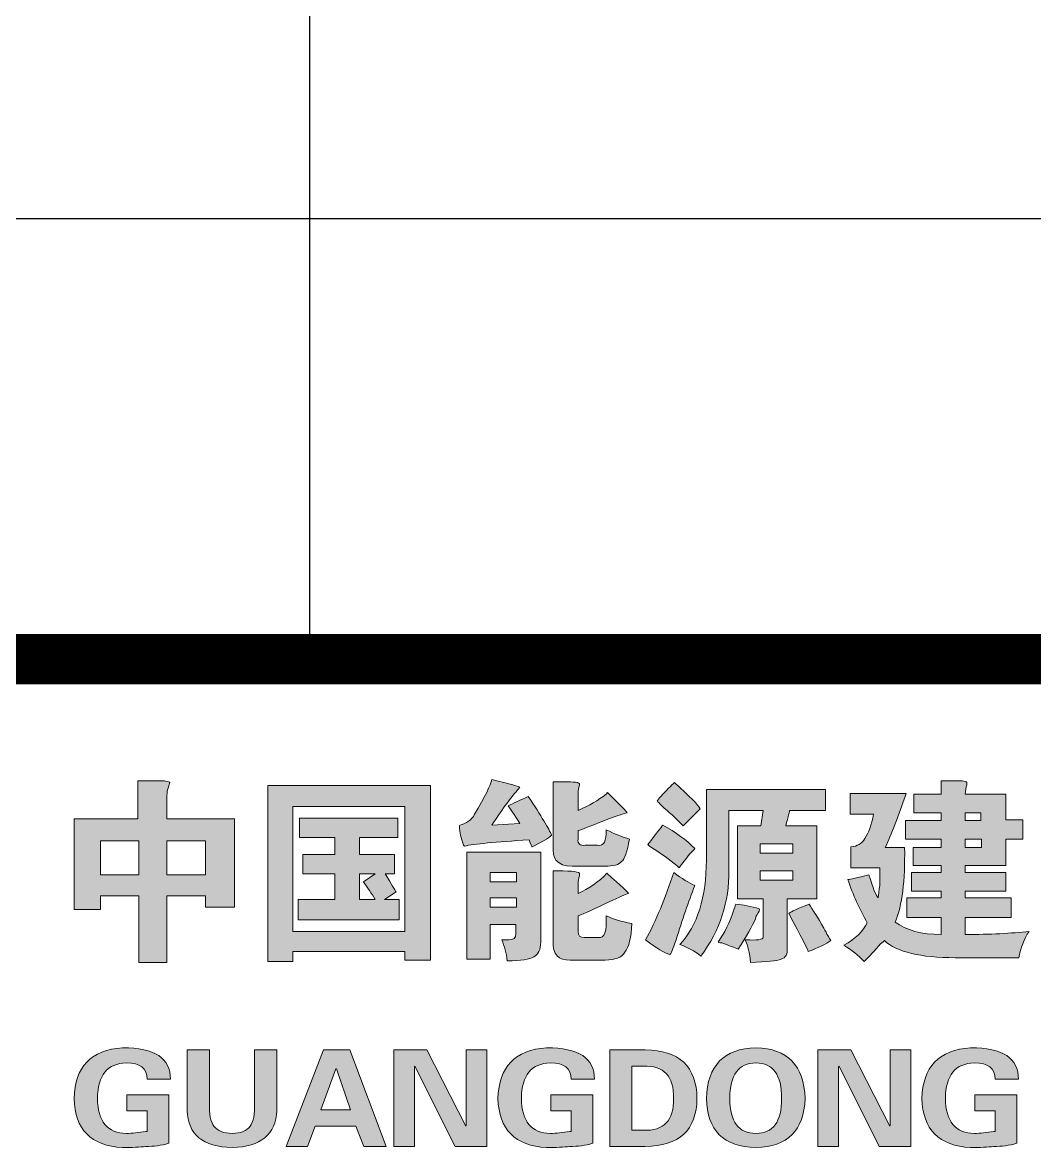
# Model space of a CAD drawing. Extents: x -76183 to 48420, y -19465 to 404409.
# Drawn here: x -7743 to -6133, y 324133 to 325921 of the extents above; entities that cross this region are included whole.
import ezdxf

# ---------------------------------------------------------------- set-up
doc = ezdxf.new("R2010")
doc.units = 0
doc.header["$LTSCALE"] = 1000
doc.header["$MEASUREMENT"] = 0
doc.layers.add('PUB_TEXT', color=7, linetype='Continuous', lineweight=13)
doc.layers.add('Version', color=7, linetype='Continuous')

# ---------------------------------------------------------------- blocks, each defined once
blk = doc.blocks.new('LOGO_CEEC_2014')
h = blk.add_hatch(color=256)
h.paths.add_polyline_path([(33.344, 9.118), (32.726, 9.118), (32.726, 8.576), (33.344, 8.576)], flags=16)
h.paths.add_polyline_path([(31.674, 8.576), (32.28, 8.576), (32.28, 9.118), (31.674, 9.118)], flags=16)
edge = h.paths.add_edge_path()
edge.add_spline(control_points=[(31.254, 9.463), (31.254, 9.463), (32.268, 9.463), (32.268, 9.463), (32.268, 9.463), (32.268, 10.067), (32.268, 10.067), (32.516, 10.067), (32.656, 10.067), (32.689, 10.067), (32.746, 10.059), (32.775, 10.051), (32.775, 10.042), (32.775, 10.034), (32.771, 10.022), (32.763, 10.005), (32.738, 9.94), (32.726, 9.862), (32.726, 9.771), (32.726, 9.771), (32.726, 9.463), (32.726, 9.463), (32.726, 9.463), (33.802, 9.463), (33.802, 9.463), (33.802, 9.463), (33.802, 8.059), (33.802, 8.059), (33.802, 8.059), (33.344, 8.059), (33.344, 8.059), (33.344, 8.059), (33.344, 8.243), (33.344, 8.243), (33.344, 8.243), (32.726, 8.243), (32.726, 8.243), (32.726, 8.243), (32.726, 7.184), (32.726, 7.184), (32.726, 7.184), (32.28, 7.184), (32.28, 7.184), (32.28, 7.184), (32.28, 8.243), (32.28, 8.243), (32.28, 8.243), (31.674, 8.243), (31.674, 8.243), (31.674, 8.243), (31.674, 8.022), (31.674, 8.022), (31.674, 8.022), (31.254, 8.022), (31.254, 8.022), (31.254, 8.022), (31.254, 9.463), (31.254, 9.463)], knot_values=[0, 0, 0, 0, 1, 1, 1, 2, 2, 2, 3, 3, 3, 4, 4, 4, 5, 5, 5, 6, 6, 6, 7, 7, 7, 8, 8, 8, 9, 9, 9, 10, 10, 10, 11, 11, 11, 12, 12, 12, 13, 13, 13, 14, 14, 14, 15, 15, 15, 16, 16, 16, 17, 17, 17, 18, 18, 18, 19, 19, 19, 19], degree=3, periodic=0)
h = blk.add_hatch(color=256)
edge = h.paths.add_edge_path()
edge.add_spline(control_points=[(39.267, 9.599), (39.441, 9.673), (39.589, 9.759), (39.713, 9.857), (39.713, 9.857), (39.737, 9.882), (39.737, 9.882), (39.944, 9.677), (40.047, 9.57), (40.047, 9.562), (39.931, 9.529), (39.717, 9.451), (39.403, 9.328), (39.346, 9.303), (39.3, 9.287), (39.267, 9.279), (39.267, 9.279), (39.267, 9.143), (39.267, 9.143), (39.259, 9.069), (39.296, 9.036), (39.379, 9.044), (39.379, 9.044), (39.577, 9.044), (39.577, 9.044), (39.676, 9.028), (39.721, 9.11), (39.713, 9.291), (39.853, 9.225), (39.977, 9.176), (40.084, 9.143), (40.051, 8.946), (40.01, 8.827), (39.96, 8.786), (39.919, 8.736), (39.828, 8.712), (39.688, 8.712), (39.688, 8.712), (39.267, 8.712), (39.267, 8.712), (38.995, 8.695), (38.863, 8.781), (38.872, 8.971), (38.872, 8.971), (38.872, 10.055), (38.872, 10.055), (38.872, 10.055), (39.032, 10.055), (39.032, 10.055), (39.206, 10.055), (39.292, 10.042), (39.292, 10.018), (39.292, 10.009), (39.288, 9.993), (39.28, 9.968), (39.272, 9.927), (39.267, 9.882), (39.267, 9.833), (39.267, 9.833), (39.267, 9.599), (39.267, 9.599)], knot_values=[0, 0, 0, 0, 1, 1, 1, 2, 2, 2, 3, 3, 3, 4, 4, 4, 5, 5, 5, 6, 6, 6, 7, 7, 7, 8, 8, 8, 9, 9, 9, 10, 10, 10, 11, 11, 11, 12, 12, 12, 13, 13, 13, 14, 14, 14, 15, 15, 15, 16, 16, 16, 17, 17, 17, 18, 18, 18, 19, 19, 19, 20, 20, 20, 20], degree=3, periodic=0)
edge = h.paths.add_edge_path()
edge.add_spline(control_points=[(39.144, 7.221), (38.954, 7.213), (38.863, 7.311), (38.872, 7.516), (38.872, 7.516), (38.872, 8.638), (38.872, 8.638), (38.872, 8.638), (38.946, 8.638), (38.946, 8.638), (39.185, 8.638), (39.3, 8.621), (39.292, 8.589), (39.292, 8.572), (39.288, 8.552), (39.28, 8.527), (39.272, 8.486), (39.267, 8.449), (39.267, 8.416), (39.267, 8.416), (39.267, 8.28), (39.267, 8.28), (39.441, 8.354), (39.593, 8.461), (39.725, 8.601), (39.956, 8.395), (40.071, 8.288), (40.071, 8.28), (40.022, 8.264), (39.919, 8.219), (39.762, 8.145), (39.54, 8.038), (39.374, 7.964), (39.267, 7.923), (39.267, 7.923), (39.267, 7.677), (39.267, 7.677), (39.267, 7.611), (39.3, 7.578), (39.366, 7.578), (39.366, 7.578), (39.589, 7.578), (39.589, 7.578), (39.688, 7.561), (39.729, 7.677), (39.713, 7.923), (39.82, 7.874), (39.956, 7.832), (40.121, 7.8), (40.113, 7.578), (40.076, 7.426), (40.01, 7.344), (39.96, 7.262), (39.857, 7.221), (39.7, 7.221), (39.7, 7.221), (39.144, 7.221), (39.144, 7.221)], knot_values=[0, 0, 0, 0, 1, 1, 1, 2, 2, 2, 3, 3, 3, 4, 4, 4, 5, 5, 5, 6, 6, 6, 7, 7, 7, 8, 8, 8, 9, 9, 9, 10, 10, 10, 11, 11, 11, 12, 12, 12, 13, 13, 13, 14, 14, 14, 15, 15, 15, 16, 16, 16, 17, 17, 17, 18, 18, 18, 19, 19, 19, 19], degree=3, periodic=0)
h.paths.add_polyline_path([(38.29, 8.059), (38.29, 8.207), (37.869, 8.207), (37.869, 8.059)], flags=16)
h.paths.add_polyline_path([(37.869, 8.465), (38.29, 8.465), (38.29, 8.613), (37.869, 8.613)], flags=16)
edge = h.paths.add_edge_path()
edge.add_spline(control_points=[(37.498, 8.934), (37.498, 8.934), (38.674, 8.934), (38.674, 8.934), (38.674, 8.934), (38.674, 7.504), (38.674, 7.504), (38.674, 7.389), (38.636, 7.311), (38.562, 7.27), (38.496, 7.229), (38.356, 7.208), (38.142, 7.208), (38.125, 7.332), (38.096, 7.443), (38.055, 7.541), (38.055, 7.541), (38.166, 7.541), (38.166, 7.541), (38.241, 7.541), (38.278, 7.574), (38.278, 7.64), (38.278, 7.64), (38.278, 7.788), (38.278, 7.788), (38.278, 7.788), (37.869, 7.788), (37.869, 7.788), (37.869, 7.788), (37.869, 7.233), (37.869, 7.233), (37.869, 7.233), (37.498, 7.233), (37.498, 7.233), (37.498, 7.233), (37.498, 8.934), (37.498, 8.934)], knot_values=[0, 0, 0, 0, 1, 1, 1, 2, 2, 2, 3, 3, 3, 4, 4, 4, 5, 5, 5, 6, 6, 6, 7, 7, 7, 8, 8, 8, 9, 9, 9, 10, 10, 10, 11, 11, 11, 12, 12, 12, 12], degree=3, periodic=0)
edge = h.paths.add_edge_path()
edge.add_spline(control_points=[(38.34, 9.389), (38.249, 9.537), (38.187, 9.632), (38.154, 9.673), (38.245, 9.714), (38.352, 9.763), (38.476, 9.821), (38.682, 9.508), (38.805, 9.303), (38.847, 9.205), (38.789, 9.155), (38.686, 9.094), (38.538, 9.02), (38.529, 9.02), (38.513, 9.057), (38.488, 9.131), (37.952, 9.098), (37.609, 9.065), (37.461, 9.032), (37.444, 9.04), (37.424, 9.098), (37.399, 9.205), (37.383, 9.303), (37.379, 9.356), (37.387, 9.365), (37.494, 9.389), (37.573, 9.447), (37.622, 9.537), (37.787, 9.816), (37.878, 10.001), (37.894, 10.092), (38.191, 10.018), (38.34, 9.977), (38.34, 9.968), (38.183, 9.779), (38.034, 9.578), (37.894, 9.365), (37.894, 9.365), (38.34, 9.389), (38.34, 9.389)], knot_values=[0, 0, 0, 0, 1, 1, 1, 2, 2, 2, 3, 3, 3, 4, 4, 4, 5, 5, 5, 6, 6, 6, 7, 7, 7, 8, 8, 8, 9, 9, 9, 10, 10, 10, 11, 11, 11, 12, 12, 12, 13, 13, 13, 13], degree=3, periodic=0)
h = blk.add_hatch(color=256)
edge = h.paths.add_edge_path()
edge.add_spline(control_points=[(42.878, 8.083), (42.878, 8.083), (42.94, 8.108), (42.94, 8.108), (42.998, 8.026), (43.076, 7.898), (43.175, 7.726), (43.225, 7.635), (43.262, 7.57), (43.287, 7.529), (43.212, 7.479), (43.093, 7.422), (42.928, 7.356), (42.92, 7.389), (42.817, 7.59), (42.619, 7.96), (42.627, 7.976), (42.713, 8.017), (42.878, 8.083)], knot_values=[0, 0, 0, 0, 1, 1, 1, 2, 2, 2, 3, 3, 3, 4, 4, 4, 5, 5, 5, 6, 6, 6, 6], degree=3, periodic=0)
h.paths.add_polyline_path([(42.161, 8.49), (42.681, 8.49), (42.681, 8.638), (42.161, 8.638)], flags=16)
h.paths.add_polyline_path([(42.681, 9.069), (42.161, 9.069), (42.161, 8.921), (42.681, 8.921)], flags=16)
edge = h.paths.add_edge_path(flags=17)
edge.add_spline(control_points=[(41.555, 7.492), (41.53, 7.492), (41.509, 7.496), (41.493, 7.504), (41.592, 7.644), (41.678, 7.82), (41.752, 8.034), (41.761, 8.075), (41.769, 8.1), (41.777, 8.108), (41.893, 8.1), (42.016, 8.075), (42.149, 8.034), (42.157, 8.017), (42.144, 7.985), (42.111, 7.935), (42.095, 7.911), (42.087, 7.89), (42.087, 7.874), (42.037, 7.759), (41.946, 7.598), (41.814, 7.393), (41.757, 7.418), (41.67, 7.451), (41.555, 7.492)], knot_values=[0, 0, 0, 0, 1, 1, 1, 2, 2, 2, 3, 3, 3, 4, 4, 4, 5, 5, 5, 6, 6, 6, 7, 7, 7, 8, 8, 8, 8], degree=3, periodic=0)
edge = h.paths.add_edge_path()
edge.add_spline(control_points=[(41.307, 9.931), (41.307, 9.931), (43.2, 9.931), (43.2, 9.931), (43.2, 9.931), (43.2, 9.599), (43.2, 9.599), (43.2, 9.599), (42.631, 9.599), (42.631, 9.599), (42.631, 9.591), (42.61, 9.508), (42.569, 9.353), (42.569, 9.353), (43.064, 9.353), (43.064, 9.353), (43.064, 9.353), (43.064, 8.194), (43.064, 8.194), (43.064, 8.194), (42.594, 8.194), (42.594, 8.194), (42.594, 8.194), (42.594, 7.406), (42.594, 7.406), (42.602, 7.315), (42.569, 7.258), (42.495, 7.233), (42.429, 7.208), (42.268, 7.192), (42.012, 7.184), (41.996, 7.332), (41.967, 7.451), (41.926, 7.541), (41.942, 7.541), (41.967, 7.541), (42, 7.541), (42.157, 7.533), (42.227, 7.553), (42.21, 7.603), (42.21, 7.603), (42.21, 8.194), (42.21, 8.194), (42.21, 8.194), (41.802, 8.194), (41.802, 8.194), (41.802, 8.194), (41.802, 9.353), (41.802, 9.353), (41.802, 9.353), (42.173, 9.353), (42.173, 9.353), (42.173, 9.353), (42.21, 9.599), (42.21, 9.599), (42.21, 9.599), (41.666, 9.599), (41.666, 9.599), (41.666, 9.599), (41.666, 8.638), (41.666, 8.638), (41.674, 8.153), (41.526, 7.701), (41.221, 7.282), (41.122, 7.364), (41.01, 7.426), (40.887, 7.467), (41.167, 7.771), (41.307, 8.219), (41.307, 8.81), (41.307, 8.81), (41.307, 9.931), (41.307, 9.931)], knot_values=[0, 0, 0, 0, 1, 1, 1, 2, 2, 2, 3, 3, 3, 4, 4, 4, 5, 5, 5, 6, 6, 6, 7, 7, 7, 8, 8, 8, 9, 9, 9, 10, 10, 10, 11, 11, 11, 12, 12, 12, 13, 13, 13, 14, 14, 14, 15, 15, 15, 16, 16, 16, 17, 17, 17, 18, 18, 18, 19, 19, 19, 20, 20, 20, 21, 21, 21, 22, 22, 22, 23, 23, 23, 24, 24, 24, 24], degree=3, periodic=0)
edge = h.paths.add_edge_path()
edge.add_spline(control_points=[(40.639, 9.636), (40.557, 9.71), (40.519, 9.751), (40.528, 9.759), (40.569, 9.808), (40.639, 9.882), (40.738, 9.981), (40.771, 10.014), (40.792, 10.034), (40.8, 10.042), (41.047, 9.821), (41.184, 9.681), (41.208, 9.623), (41.134, 9.549), (41.043, 9.459), (40.936, 9.353), (40.853, 9.443), (40.755, 9.537), (40.639, 9.636)], knot_values=[0, 0, 0, 0, 1, 1, 1, 2, 2, 2, 3, 3, 3, 4, 4, 4, 5, 5, 5, 6, 6, 6, 6], degree=3, periodic=0)
edge = h.paths.add_edge_path()
edge.add_spline(control_points=[(40.478, 8.983), (40.412, 9.024), (40.379, 9.048), (40.379, 9.057), (40.503, 9.221), (40.581, 9.324), (40.614, 9.365), (40.821, 9.25), (40.989, 9.126), (41.122, 8.995), (41.113, 8.978), (41.084, 8.946), (41.035, 8.897), (40.953, 8.79), (40.899, 8.72), (40.874, 8.687), (40.775, 8.777), (40.643, 8.876), (40.478, 8.983)], knot_values=[0, 0, 0, 0, 1, 1, 1, 2, 2, 2, 3, 3, 3, 4, 4, 4, 5, 5, 5, 6, 6, 6, 6], degree=3, periodic=0)
edge = h.paths.add_edge_path()
edge.add_spline(control_points=[(40.788, 8.613), (40.919, 8.515), (41.031, 8.445), (41.122, 8.404), (41.023, 8.149), (40.924, 7.861), (40.825, 7.541), (40.775, 7.393), (40.742, 7.315), (40.726, 7.307), (40.643, 7.332), (40.515, 7.41), (40.342, 7.541), (40.507, 7.845), (40.655, 8.202), (40.788, 8.613)], knot_values=[0, 0, 0, 0, 1, 1, 1, 2, 2, 2, 3, 3, 3, 4, 4, 4, 5, 5, 5, 5], degree=3, periodic=0)
h = blk.add_hatch(color=256)
h.paths.add_polyline_path([(45.425, 9.007), (45.685, 9.007), (45.685, 9.143), (45.425, 9.143)], flags=16)
h.paths.add_polyline_path([(45.673, 9.439), (45.673, 9.562), (45.425, 9.562), (45.425, 9.439)], flags=16)
edge = h.paths.add_edge_path()
edge.add_spline(control_points=[(44.609, 9.857), (44.609, 9.857), (45.042, 9.857), (45.042, 9.857), (45.042, 9.857), (45.042, 10.067), (45.042, 10.067), (45.24, 10.067), (45.351, 10.067), (45.376, 10.067), (45.417, 10.067), (45.442, 10.059), (45.45, 10.042), (45.45, 10.034), (45.45, 10.022), (45.45, 10.005), (45.434, 9.964), (45.425, 9.915), (45.425, 9.857), (45.425, 9.857), (46.069, 9.857), (46.069, 9.857), (46.069, 9.857), (46.069, 9.451), (46.069, 9.451), (46.069, 9.451), (46.341, 9.451), (46.341, 9.451), (46.341, 9.451), (46.341, 9.143), (46.341, 9.143), (46.341, 9.143), (46.069, 9.143), (46.069, 9.143), (46.069, 9.143), (46.069, 8.724), (46.069, 8.724), (46.069, 8.724), (45.425, 8.724), (45.425, 8.724), (45.425, 8.724), (45.425, 8.613), (45.425, 8.613), (45.425, 8.613), (46.069, 8.613), (46.069, 8.613), (46.069, 8.613), (46.069, 8.317), (46.069, 8.317), (46.069, 8.317), (45.425, 8.317), (45.425, 8.317), (45.425, 8.317), (45.425, 8.207), (45.425, 8.207), (45.425, 8.207), (46.155, 8.207), (46.155, 8.207), (46.155, 8.207), (46.155, 7.898), (46.155, 7.898), (46.155, 7.898), (45.425, 7.898), (45.425, 7.898), (45.425, 7.898), (45.425, 7.627), (45.425, 7.627), (45.821, 7.627), (46.159, 7.644), (46.44, 7.677), (46.357, 7.553), (46.304, 7.414), (46.279, 7.258), (46.279, 7.258), (45.265, 7.258), (45.265, 7.258), (44.712, 7.258), (44.337, 7.348), (44.139, 7.529), (44.13, 7.521), (44.11, 7.504), (44.077, 7.479), (43.986, 7.373), (43.899, 7.278), (43.817, 7.196), (43.726, 7.295), (43.619, 7.381), (43.495, 7.455), (43.677, 7.561), (43.801, 7.681), (43.867, 7.812), (43.743, 8.026), (43.64, 8.256), (43.557, 8.502), (43.599, 8.502), (43.71, 8.527), (43.891, 8.576), (43.957, 8.362), (44.007, 8.239), (44.04, 8.207), (44.048, 8.264), (44.056, 8.33), (44.064, 8.404), (44.064, 8.461), (44.064, 8.555), (44.064, 8.687), (44.064, 8.687), (43.607, 8.687), (43.607, 8.687), (43.607, 8.687), (43.607, 9.02), (43.607, 9.02), (43.706, 9.028), (43.78, 9.073), (43.83, 9.155), (43.887, 9.237), (43.933, 9.365), (43.966, 9.537), (43.966, 9.537), (43.594, 9.537), (43.594, 9.537), (43.594, 9.537), (43.594, 9.87), (43.594, 9.87), (43.594, 9.87), (44.485, 9.87), (44.485, 9.87), (44.362, 9.508), (44.25, 9.221), (44.151, 9.007), (44.151, 9.007), (44.46, 9.007), (44.46, 9.007), (44.469, 8.481), (44.419, 8.087), (44.312, 7.825), (44.485, 7.693), (44.728, 7.627), (45.042, 7.627), (45.042, 7.627), (45.042, 7.898), (45.042, 7.898), (45.042, 7.898), (44.498, 7.898), (44.498, 7.898), (44.498, 7.898), (44.498, 8.207), (44.498, 8.207), (44.498, 8.207), (45.042, 8.207), (45.042, 8.207), (45.042, 8.207), (45.042, 8.317), (45.042, 8.317), (45.042, 8.317), (44.572, 8.317), (44.572, 8.317), (44.572, 8.317), (44.572, 8.613), (44.572, 8.613), (44.572, 8.613), (45.042, 8.613), (45.042, 8.613), (45.042, 8.613), (45.042, 8.724), (45.042, 8.724), (45.042, 8.724), (44.596, 8.724), (44.596, 8.724), (44.596, 8.724), (44.596, 9.007), (44.596, 9.007), (44.596, 9.007), (45.042, 9.007), (45.042, 9.007), (45.042, 9.007), (45.042, 9.143), (45.042, 9.143), (45.042, 9.143), (44.473, 9.143), (44.473, 9.143), (44.473, 9.143), (44.473, 9.439), (44.473, 9.439), (44.473, 9.439), (45.042, 9.439), (45.042, 9.439), (45.042, 9.439), (45.042, 9.562), (45.042, 9.562), (45.042, 9.562), (44.609, 9.562), (44.609, 9.562), (44.609, 9.562), (44.609, 9.857), (44.609, 9.857)], knot_values=[0, 0, 0, 0, 1, 1, 1, 2, 2, 2, 3, 3, 3, 4, 4, 4, 5, 5, 5, 6, 6, 6, 7, 7, 7, 8, 8, 8, 9, 9, 9, 10, 10, 10, 11, 11, 11, 12, 12, 12, 13, 13, 13, 14, 14, 14, 15, 15, 15, 16, 16, 16, 17, 17, 17, 18, 18, 18, 19, 19, 19, 20, 20, 20, 21, 21, 21, 22, 22, 22, 23, 23, 23, 24, 24, 24, 25, 25, 25, 26, 26, 26, 27, 27, 27, 28, 28, 28, 29, 29, 29, 30, 30, 30, 31, 31, 31, 32, 32, 32, 33, 33, 33, 34, 34, 34, 35, 35, 35, 36, 36, 36, 37, 37, 37, 38, 38, 38, 39, 39, 39, 40, 40, 40, 41, 41, 41, 42, 42, 42, 43, 43, 43, 44, 44, 44, 45, 45, 45, 46, 46, 46, 47, 47, 47, 48, 48, 48, 49, 49, 49, 50, 50, 50, 51, 51, 51, 52, 52, 52, 53, 53, 53, 54, 54, 54, 55, 55, 55, 56, 56, 56, 57, 57, 57, 58, 58, 58, 59, 59, 59, 60, 60, 60, 61, 61, 61, 62, 62, 62, 63, 63, 63, 64, 64, 64, 65, 65, 65, 65], degree=3, periodic=0)
h = blk.add_hatch(color=256)
edge = h.paths.add_edge_path(flags=0)
edge.add_spline(control_points=[(36.04, 8.589), (36.04, 8.589), (35.792, 8.589), (35.792, 8.589), (35.792, 8.589), (35.792, 8.182), (35.792, 8.182), (35.792, 8.182), (36.04, 8.182), (36.04, 8.182), (35.982, 8.28), (35.92, 8.375), (35.854, 8.465), (35.854, 8.465), (36.04, 8.589), (36.04, 8.589)], knot_values=[0, 0, 0, 0, 1, 1, 1, 2, 2, 2, 3, 3, 3, 4, 4, 4, 5, 5, 5, 5], degree=3, periodic=0)
edge = h.paths.add_edge_path(flags=0)
edge.add_spline(control_points=[(35.397, 8.897), (35.397, 8.897), (35.397, 9.168), (35.397, 9.168), (35.397, 9.168), (34.84, 9.168), (34.84, 9.168), (34.84, 9.168), (34.84, 9.475), (34.84, 9.475), (34.84, 9.475), (36.399, 9.475), (36.399, 9.475), (36.399, 9.475), (36.399, 9.168), (36.399, 9.168), (36.399, 9.168), (35.792, 9.168), (35.792, 9.168), (35.792, 9.168), (35.792, 8.897), (35.792, 8.897), (35.792, 8.897), (36.349, 8.897), (36.349, 8.897), (36.349, 8.897), (36.349, 8.589), (36.349, 8.589), (36.349, 8.589), (36.201, 8.589), (36.201, 8.589), (36.3, 8.424), (36.357, 8.33), (36.374, 8.305), (36.374, 8.305), (36.188, 8.182), (36.188, 8.182), (36.188, 8.182), (36.423, 8.182), (36.423, 8.182), (36.423, 8.182), (36.423, 7.861), (36.423, 7.861), (36.423, 7.861), (34.815, 7.861), (34.815, 7.861), (34.815, 7.861), (34.815, 8.182), (34.815, 8.182), (34.815, 8.182), (35.397, 8.182), (35.397, 8.182), (35.397, 8.182), (35.397, 8.589), (35.397, 8.589), (35.397, 8.589), (34.889, 8.589), (34.889, 8.589), (34.889, 8.589), (34.889, 8.897), (34.889, 8.897), (34.889, 8.897), (35.397, 8.897), (35.397, 8.897)], knot_values=[0, 0, 0, 0, 1, 1, 1, 2, 2, 2, 3, 3, 3, 4, 4, 4, 5, 5, 5, 6, 6, 6, 7, 7, 7, 8, 8, 8, 9, 9, 9, 10, 10, 10, 11, 11, 11, 12, 12, 12, 13, 13, 13, 14, 14, 14, 15, 15, 15, 16, 16, 16, 17, 17, 17, 18, 18, 18, 19, 19, 19, 20, 20, 20, 21, 21, 21, 21], degree=3, periodic=0)
h.paths.add_polyline_path([(34.729, 9.66), (34.729, 7.677), (36.51, 7.677), (36.51, 9.66)], flags=16)
h.paths.add_polyline_path([(34.333, 9.993), (36.918, 9.993), (36.918, 7.221), (36.51, 7.221), (36.51, 7.356), (34.729, 7.356), (34.729, 7.196), (34.333, 7.196)])
h = blk.add_hatch(color=256)
edge = h.paths.add_edge_path()
edge.add_spline(control_points=[(45.579, 4.822), (45.579, 4.822), (45.579, 5.079), (45.579, 5.079), (45.579, 5.079), (46.244, 5.079), (46.244, 5.079), (46.244, 5.079), (46.244, 4.308), (46.244, 4.308), (46.125, 4.275), (46.004, 4.258), (45.88, 4.258), (45.786, 4.247), (45.661, 4.241), (45.508, 4.241), (45.005, 4.269), (44.748, 4.529), (44.736, 5.021), (44.748, 5.524), (45.005, 5.793), (45.508, 5.826), (46.022, 5.826), (46.276, 5.66), (46.27, 5.328), (46.27, 5.328), (45.898, 5.328), (45.898, 5.328), (45.898, 5.5), (45.788, 5.585), (45.57, 5.585), (45.268, 5.58), (45.114, 5.392), (45.109, 5.021), (45.114, 4.656), (45.268, 4.471), (45.57, 4.465), (45.658, 4.465), (45.762, 4.476), (45.88, 4.498), (45.874, 4.493), (45.88, 4.493), (45.898, 4.498), (45.898, 4.498), (45.898, 4.822), (45.898, 4.822), (45.898, 4.822), (45.579, 4.822), (45.579, 4.822)], knot_values=[0, 0, 0, 0, 1, 1, 1, 2, 2, 2, 3, 3, 3, 4, 4, 4, 5, 5, 5, 6, 6, 6, 7, 7, 7, 8, 8, 8, 9, 9, 9, 10, 10, 10, 11, 11, 11, 12, 12, 12, 13, 13, 13, 14, 14, 14, 15, 15, 15, 16, 16, 16, 16], degree=3, periodic=0)
h.paths.add_polyline_path([(44.055, 4.258), (43.417, 5.536), (43.408, 5.527), (43.408, 4.258), (43.08, 4.258), (43.08, 5.793), (43.603, 5.793), (44.223, 4.581), (44.232, 4.59), (44.232, 5.793), (44.56, 5.793), (44.56, 4.258)])
edge = h.paths.add_edge_path(flags=16)
edge.add_spline(control_points=[(41.68, 5.021), (41.68, 4.651), (41.819, 4.465), (42.096, 4.465), (42.368, 4.465), (42.504, 4.651), (42.504, 5.021), (42.504, 5.397), (42.368, 5.585), (42.096, 5.585), (41.819, 5.585), (41.68, 5.397), (41.68, 5.021)], knot_values=[0, 0, 0, 0, 1, 1, 1, 2, 2, 2, 3, 3, 3, 4, 4, 4, 4], degree=3, periodic=0)
edge = h.paths.add_edge_path()
edge.add_spline(control_points=[(41.308, 5.021), (41.325, 5.547), (41.588, 5.815), (42.096, 5.826), (42.599, 5.815), (42.859, 5.547), (42.877, 5.021), (42.859, 4.512), (42.599, 4.252), (42.096, 4.241), (41.582, 4.252), (41.319, 4.512), (41.308, 5.021)], knot_values=[0, 0, 0, 0, 1, 1, 1, 2, 2, 2, 3, 3, 3, 4, 4, 4, 4], degree=3, periodic=0)
edge = h.paths.add_edge_path(flags=16)
edge.add_spline(control_points=[(40.121, 4.515), (40.121, 4.515), (40.307, 4.515), (40.307, 4.515), (40.632, 4.504), (40.792, 4.673), (40.786, 5.021), (40.792, 5.375), (40.632, 5.547), (40.307, 5.536), (40.307, 5.536), (40.121, 5.536), (40.121, 5.536), (40.121, 5.536), (40.121, 4.515), (40.121, 4.515)], knot_values=[0, 0, 0, 0, 1, 1, 1, 2, 2, 2, 3, 3, 3, 4, 4, 4, 5, 5, 5, 5], degree=3, periodic=0)
edge = h.paths.add_edge_path()
edge.add_spline(control_points=[(39.775, 5.793), (39.775, 5.793), (40.334, 5.793), (40.334, 5.793), (40.877, 5.787), (41.152, 5.53), (41.158, 5.021), (41.152, 4.518), (40.877, 4.263), (40.334, 4.258), (40.334, 4.258), (39.775, 4.258), (39.775, 4.258), (39.775, 4.258), (39.775, 5.793), (39.775, 5.793)], knot_values=[0, 0, 0, 0, 1, 1, 1, 2, 2, 2, 3, 3, 3, 4, 4, 4, 5, 5, 5, 5], degree=3, periodic=0)
edge = h.paths.add_edge_path()
edge.add_spline(control_points=[(38.836, 4.822), (38.836, 4.822), (38.836, 5.079), (38.836, 5.079), (38.836, 5.079), (39.501, 5.079), (39.501, 5.079), (39.501, 5.079), (39.501, 4.308), (39.501, 4.308), (39.383, 4.275), (39.262, 4.258), (39.137, 4.258), (39.043, 4.247), (38.919, 4.241), (38.765, 4.241), (38.263, 4.269), (38.006, 4.529), (37.994, 5.021), (38.006, 5.524), (38.263, 5.793), (38.765, 5.826), (39.279, 5.826), (39.533, 5.66), (39.528, 5.328), (39.528, 5.328), (39.155, 5.328), (39.155, 5.328), (39.155, 5.5), (39.046, 5.585), (38.827, 5.585), (38.526, 5.58), (38.372, 5.392), (38.366, 5.021), (38.372, 4.656), (38.526, 4.471), (38.827, 4.465), (38.916, 4.465), (39.019, 4.476), (39.137, 4.498), (39.132, 4.493), (39.137, 4.493), (39.155, 4.498), (39.155, 4.498), (39.155, 4.822), (39.155, 4.822), (39.155, 4.822), (38.836, 4.822), (38.836, 4.822)], knot_values=[0, 0, 0, 0, 1, 1, 1, 2, 2, 2, 3, 3, 3, 4, 4, 4, 5, 5, 5, 6, 6, 6, 7, 7, 7, 8, 8, 8, 9, 9, 9, 10, 10, 10, 11, 11, 11, 12, 12, 12, 13, 13, 13, 14, 14, 14, 15, 15, 15, 16, 16, 16, 16], degree=3, periodic=0)
h.paths.add_polyline_path([(37.312, 4.258), (36.674, 5.536), (36.665, 5.527), (36.665, 4.258), (36.337, 4.258), (36.337, 5.793), (36.86, 5.793), (37.481, 4.581), (37.49, 4.59), (37.49, 5.793), (37.818, 5.793), (37.818, 4.258)])
h.paths.add_polyline_path([(35.647, 4.839), (35.425, 5.494), (35.416, 5.494), (35.177, 4.839)], flags=16)
h.paths.add_polyline_path([(34.627, 4.258), (35.221, 5.793), (35.638, 5.793), (36.214, 4.258), (35.86, 4.258), (35.735, 4.581), (35.088, 4.581), (34.964, 4.258)])
edge = h.paths.add_edge_path()
edge.add_spline(control_points=[(34.477, 5.793), (34.477, 5.793), (34.477, 4.83), (34.477, 4.83), (34.46, 4.449), (34.223, 4.252), (33.768, 4.241), (33.301, 4.252), (33.062, 4.449), (33.05, 4.83), (33.05, 4.83), (33.05, 5.793), (33.05, 5.793), (33.05, 5.793), (33.405, 5.793), (33.405, 5.793), (33.405, 5.793), (33.405, 4.955), (33.405, 4.955), (33.399, 4.772), (33.423, 4.648), (33.476, 4.581), (33.535, 4.504), (33.632, 4.465), (33.768, 4.465), (33.904, 4.465), (33.999, 4.504), (34.052, 4.581), (34.105, 4.648), (34.129, 4.772), (34.123, 4.955), (34.123, 4.955), (34.123, 5.793), (34.123, 5.793), (34.123, 5.793), (34.477, 5.793), (34.477, 5.793)], knot_values=[0, 0, 0, 0, 1, 1, 1, 2, 2, 2, 3, 3, 3, 4, 4, 4, 5, 5, 5, 6, 6, 6, 7, 7, 7, 8, 8, 8, 9, 9, 9, 10, 10, 10, 11, 11, 11, 12, 12, 12, 12], degree=3, periodic=0)
edge = h.paths.add_edge_path()
edge.add_spline(control_points=[(32.094, 4.822), (32.094, 4.822), (32.094, 5.079), (32.094, 5.079), (32.094, 5.079), (32.759, 5.079), (32.759, 5.079), (32.759, 5.079), (32.759, 4.308), (32.759, 4.308), (32.64, 4.275), (32.519, 4.258), (32.395, 4.258), (32.301, 4.247), (32.176, 4.241), (32.023, 4.241), (31.521, 4.269), (31.263, 4.529), (31.252, 5.021), (31.263, 5.524), (31.521, 5.793), (32.023, 5.826), (32.537, 5.826), (32.791, 5.66), (32.785, 5.328), (32.785, 5.328), (32.413, 5.328), (32.413, 5.328), (32.413, 5.5), (32.304, 5.585), (32.085, 5.585), (31.783, 5.58), (31.63, 5.392), (31.624, 5.021), (31.63, 4.656), (31.783, 4.471), (32.085, 4.465), (32.174, 4.465), (32.277, 4.476), (32.395, 4.498), (32.389, 4.493), (32.395, 4.493), (32.413, 4.498), (32.413, 4.498), (32.413, 4.822), (32.413, 4.822), (32.413, 4.822), (32.094, 4.822), (32.094, 4.822)], knot_values=[0, 0, 0, 0, 1, 1, 1, 2, 2, 2, 3, 3, 3, 4, 4, 4, 5, 5, 5, 6, 6, 6, 7, 7, 7, 8, 8, 8, 9, 9, 9, 10, 10, 10, 11, 11, 11, 12, 12, 12, 13, 13, 13, 14, 14, 14, 15, 15, 15, 16, 16, 16, 16], degree=3, periodic=0)
at = {"lineweight": 0}
for points in [[(34.333, 9.993), (36.918, 9.993), (36.918, 7.221), (36.51, 7.221), (36.51, 7.356), (34.729, 7.356), (34.729, 7.196), (34.333, 7.196), (34.333, 9.993)], [(34.729, 9.66), (34.729, 7.677), (36.51, 7.677), (36.51, 9.66), (34.729, 9.66)], [(45.673, 9.439), (45.673, 9.562), (45.425, 9.562), (45.425, 9.439), (45.673, 9.439)], [(45.425, 9.007), (45.685, 9.007), (45.685, 9.143), (45.425, 9.143), (45.425, 9.007)], [(31.674, 8.576), (32.28, 8.576), (32.28, 9.118), (31.674, 9.118), (31.674, 8.576)], [(33.344, 9.118), (32.726, 9.118), (32.726, 8.576), (33.344, 8.576), (33.344, 9.118)], [(42.681, 9.069), (42.161, 9.069), (42.161, 8.921), (42.681, 8.921), (42.681, 9.069)], [(37.869, 8.465), (38.29, 8.465), (38.29, 8.613), (37.869, 8.613), (37.869, 8.465)], [(42.161, 8.49), (42.681, 8.49), (42.681, 8.638), (42.161, 8.638), (42.161, 8.49)], [(38.29, 8.059), (38.29, 8.207), (37.869, 8.207), (37.869, 8.059), (38.29, 8.059)], [(34.627, 4.258), (35.221, 5.793), (35.638, 5.793), (36.214, 4.258), (35.86, 4.258), (35.735, 4.581), (35.088, 4.581), (34.964, 4.258), (34.627, 4.258)], [(37.312, 4.258), (36.674, 5.536), (36.665, 5.527), (36.665, 4.258), (36.337, 4.258), (36.337, 5.793), (36.86, 5.793), (37.481, 4.581), (37.49, 4.59), (37.49, 5.793), (37.818, 5.793), (37.818, 4.258), (37.312, 4.258)], [(44.055, 4.258), (43.417, 5.536), (43.408, 5.527), (43.408, 4.258), (43.08, 4.258), (43.08, 5.793), (43.603, 5.793), (44.223, 4.581), (44.232, 4.59), (44.232, 5.793), (44.56, 5.793), (44.56, 4.258), (44.055, 4.258)], [(35.647, 4.839), (35.425, 5.494), (35.416, 5.494), (35.177, 4.839), (35.647, 4.839)]]:
    blk.add_lwpolyline(points, dxfattribs=at)
for points, knots in [([(31.254, 9.463), (31.254, 9.463), (32.268, 9.463), (32.268, 9.463), (32.268, 9.463), (32.268, 10.067), (32.268, 10.067), (32.516, 10.067), (32.656, 10.067), (32.689, 10.067), (32.746, 10.059), (32.775, 10.051), (32.775, 10.042), (32.775, 10.034), (32.771, 10.022), (32.763, 10.005), (32.738, 9.94), (32.726, 9.862), (32.726, 9.771), (32.726, 9.771), (32.726, 9.463), (32.726, 9.463), (32.726, 9.463), (33.802, 9.463), (33.802, 9.463), (33.802, 9.463), (33.802, 8.059), (33.802, 8.059), (33.802, 8.059), (33.344, 8.059), (33.344, 8.059), (33.344, 8.059), (33.344, 8.243), (33.344, 8.243), (33.344, 8.243), (32.726, 8.243), (32.726, 8.243), (32.726, 8.243), (32.726, 7.184), (32.726, 7.184), (32.726, 7.184), (32.28, 7.184), (32.28, 7.184), (32.28, 7.184), (32.28, 8.243), (32.28, 8.243), (32.28, 8.243), (31.674, 8.243), (31.674, 8.243), (31.674, 8.243), (31.674, 8.022), (31.674, 8.022), (31.674, 8.022), (31.254, 8.022), (31.254, 8.022), (31.254, 8.022), (31.254, 9.463), (31.254, 9.463)], [0, 0, 0, 0, 1, 1, 1, 2, 2, 2, 3, 3, 3, 4, 4, 4, 5, 5, 5, 6, 6, 6, 7, 7, 7, 8, 8, 8, 9, 9, 9, 10, 10, 10, 11, 11, 11, 12, 12, 12, 13, 13, 13, 14, 14, 14, 15, 15, 15, 16, 16, 16, 17, 17, 17, 18, 18, 18, 19, 19, 19, 19]), ([(38.34, 9.389), (38.249, 9.537), (38.187, 9.632), (38.154, 9.673), (38.245, 9.714), (38.352, 9.763), (38.476, 9.821), (38.682, 9.508), (38.805, 9.303), (38.847, 9.205), (38.789, 9.155), (38.686, 9.094), (38.538, 9.02), (38.529, 9.02), (38.513, 9.057), (38.488, 9.131), (37.952, 9.098), (37.609, 9.065), (37.461, 9.032), (37.444, 9.04), (37.424, 9.098), (37.399, 9.205), (37.383, 9.303), (37.379, 9.356), (37.387, 9.365), (37.494, 9.389), (37.573, 9.447), (37.622, 9.537), (37.787, 9.816), (37.878, 10.001), (37.894, 10.092), (38.191, 10.018), (38.34, 9.977), (38.34, 9.968), (38.183, 9.779), (38.034, 9.578), (37.894, 9.365), (37.894, 9.365), (38.34, 9.389), (38.34, 9.389)], [0, 0, 0, 0, 1, 1, 1, 2, 2, 2, 3, 3, 3, 4, 4, 4, 5, 5, 5, 6, 6, 6, 7, 7, 7, 8, 8, 8, 9, 9, 9, 10, 10, 10, 11, 11, 11, 12, 12, 12, 13, 13, 13, 13]), ([(39.267, 9.599), (39.441, 9.673), (39.589, 9.759), (39.713, 9.857), (39.713, 9.857), (39.737, 9.882), (39.737, 9.882), (39.944, 9.677), (40.047, 9.57), (40.047, 9.562), (39.931, 9.529), (39.717, 9.451), (39.403, 9.328), (39.346, 9.303), (39.3, 9.287), (39.267, 9.279), (39.267, 9.279), (39.267, 9.143), (39.267, 9.143), (39.259, 9.069), (39.296, 9.036), (39.379, 9.044), (39.379, 9.044), (39.577, 9.044), (39.577, 9.044), (39.676, 9.028), (39.721, 9.11), (39.713, 9.291), (39.853, 9.225), (39.977, 9.176), (40.084, 9.143), (40.051, 8.946), (40.01, 8.827), (39.96, 8.786), (39.919, 8.736), (39.828, 8.712), (39.688, 8.712), (39.688, 8.712), (39.267, 8.712), (39.267, 8.712), (38.995, 8.695), (38.863, 8.781), (38.872, 8.971), (38.872, 8.971), (38.872, 10.055), (38.872, 10.055), (38.872, 10.055), (39.032, 10.055), (39.032, 10.055), (39.206, 10.055), (39.292, 10.042), (39.292, 10.018), (39.292, 10.009), (39.288, 9.993), (39.28, 9.968), (39.272, 9.927), (39.267, 9.882), (39.267, 9.833), (39.267, 9.833), (39.267, 9.599), (39.267, 9.599)], [0, 0, 0, 0, 1, 1, 1, 2, 2, 2, 3, 3, 3, 4, 4, 4, 5, 5, 5, 6, 6, 6, 7, 7, 7, 8, 8, 8, 9, 9, 9, 10, 10, 10, 11, 11, 11, 12, 12, 12, 13, 13, 13, 14, 14, 14, 15, 15, 15, 16, 16, 16, 17, 17, 17, 18, 18, 18, 19, 19, 19, 20, 20, 20, 20]), ([(40.639, 9.636), (40.557, 9.71), (40.519, 9.751), (40.528, 9.759), (40.569, 9.808), (40.639, 9.882), (40.738, 9.981), (40.771, 10.014), (40.792, 10.034), (40.8, 10.042), (41.047, 9.821), (41.184, 9.681), (41.208, 9.623), (41.134, 9.549), (41.043, 9.459), (40.936, 9.353), (40.853, 9.443), (40.755, 9.537), (40.639, 9.636)], [0, 0, 0, 0, 1, 1, 1, 2, 2, 2, 3, 3, 3, 4, 4, 4, 5, 5, 5, 6, 6, 6, 6]), ([(44.609, 9.857), (44.609, 9.857), (45.042, 9.857), (45.042, 9.857), (45.042, 9.857), (45.042, 10.067), (45.042, 10.067), (45.24, 10.067), (45.351, 10.067), (45.376, 10.067), (45.417, 10.067), (45.442, 10.059), (45.45, 10.042), (45.45, 10.034), (45.45, 10.022), (45.45, 10.005), (45.434, 9.964), (45.425, 9.915), (45.425, 9.857), (45.425, 9.857), (46.069, 9.857), (46.069, 9.857), (46.069, 9.857), (46.069, 9.451), (46.069, 9.451), (46.069, 9.451), (46.341, 9.451), (46.341, 9.451), (46.341, 9.451), (46.341, 9.143), (46.341, 9.143), (46.341, 9.143), (46.069, 9.143), (46.069, 9.143), (46.069, 9.143), (46.069, 8.724), (46.069, 8.724), (46.069, 8.724), (45.425, 8.724), (45.425, 8.724), (45.425, 8.724), (45.425, 8.613), (45.425, 8.613), (45.425, 8.613), (46.069, 8.613), (46.069, 8.613), (46.069, 8.613), (46.069, 8.317), (46.069, 8.317), (46.069, 8.317), (45.425, 8.317), (45.425, 8.317), (45.425, 8.317), (45.425, 8.207), (45.425, 8.207), (45.425, 8.207), (46.155, 8.207), (46.155, 8.207), (46.155, 8.207), (46.155, 7.898), (46.155, 7.898), (46.155, 7.898), (45.425, 7.898), (45.425, 7.898), (45.425, 7.898), (45.425, 7.627), (45.425, 7.627), (45.821, 7.627), (46.159, 7.644), (46.44, 7.677), (46.357, 7.553), (46.304, 7.414), (46.279, 7.258), (46.279, 7.258), (45.265, 7.258), (45.265, 7.258), (44.712, 7.258), (44.337, 7.348), (44.139, 7.529), (44.13, 7.521), (44.11, 7.504), (44.077, 7.479), (43.986, 7.373), (43.899, 7.278), (43.817, 7.196), (43.726, 7.295), (43.619, 7.381), (43.495, 7.455), (43.677, 7.561), (43.801, 7.681), (43.867, 7.812), (43.743, 8.026), (43.64, 8.256), (43.557, 8.502), (43.599, 8.502), (43.71, 8.527), (43.891, 8.576), (43.957, 8.362), (44.007, 8.239), (44.04, 8.207), (44.048, 8.264), (44.056, 8.33), (44.064, 8.404), (44.064, 8.461), (44.064, 8.555), (44.064, 8.687), (44.064, 8.687), (43.607, 8.687), (43.607, 8.687), (43.607, 8.687), (43.607, 9.02), (43.607, 9.02), (43.706, 9.028), (43.78, 9.073), (43.83, 9.155), (43.887, 9.237), (43.933, 9.365), (43.966, 9.537), (43.966, 9.537), (43.594, 9.537), (43.594, 9.537), (43.594, 9.537), (43.594, 9.87), (43.594, 9.87), (43.594, 9.87), (44.485, 9.87), (44.485, 9.87), (44.362, 9.508), (44.25, 9.221), (44.151, 9.007), (44.151, 9.007), (44.46, 9.007), (44.46, 9.007), (44.469, 8.481), (44.419, 8.087), (44.312, 7.825), (44.485, 7.693), (44.728, 7.627), (45.042, 7.627), (45.042, 7.627), (45.042, 7.898), (45.042, 7.898), (45.042, 7.898), (44.498, 7.898), (44.498, 7.898), (44.498, 7.898), (44.498, 8.207), (44.498, 8.207), (44.498, 8.207), (45.042, 8.207), (45.042, 8.207), (45.042, 8.207), (45.042, 8.317), (45.042, 8.317), (45.042, 8.317), (44.572, 8.317), (44.572, 8.317), (44.572, 8.317), (44.572, 8.613), (44.572, 8.613), (44.572, 8.613), (45.042, 8.613), (45.042, 8.613), (45.042, 8.613), (45.042, 8.724), (45.042, 8.724), (45.042, 8.724), (44.596, 8.724), (44.596, 8.724), (44.596, 8.724), (44.596, 9.007), (44.596, 9.007), (44.596, 9.007), (45.042, 9.007), (45.042, 9.007), (45.042, 9.007), (45.042, 9.143), (45.042, 9.143), (45.042, 9.143), (44.473, 9.143), (44.473, 9.143), (44.473, 9.143), (44.473, 9.439), (44.473, 9.439), (44.473, 9.439), (45.042, 9.439), (45.042, 9.439), (45.042, 9.439), (45.042, 9.562), (45.042, 9.562), (45.042, 9.562), (44.609, 9.562), (44.609, 9.562), (44.609, 9.562), (44.609, 9.857), (44.609, 9.857)], [0, 0, 0, 0, 1, 1, 1, 2, 2, 2, 3, 3, 3, 4, 4, 4, 5, 5, 5, 6, 6, 6, 7, 7, 7, 8, 8, 8, 9, 9, 9, 10, 10, 10, 11, 11, 11, 12, 12, 12, 13, 13, 13, 14, 14, 14, 15, 15, 15, 16, 16, 16, 17, 17, 17, 18, 18, 18, 19, 19, 19, 20, 20, 20, 21, 21, 21, 22, 22, 22, 23, 23, 23, 24, 24, 24, 25, 25, 25, 26, 26, 26, 27, 27, 27, 28, 28, 28, 29, 29, 29, 30, 30, 30, 31, 31, 31, 32, 32, 32, 33, 33, 33, 34, 34, 34, 35, 35, 35, 36, 36, 36, 37, 37, 37, 38, 38, 38, 39, 39, 39, 40, 40, 40, 41, 41, 41, 42, 42, 42, 43, 43, 43, 44, 44, 44, 45, 45, 45, 46, 46, 46, 47, 47, 47, 48, 48, 48, 49, 49, 49, 50, 50, 50, 51, 51, 51, 52, 52, 52, 53, 53, 53, 54, 54, 54, 55, 55, 55, 56, 56, 56, 57, 57, 57, 58, 58, 58, 59, 59, 59, 60, 60, 60, 61, 61, 61, 62, 62, 62, 63, 63, 63, 64, 64, 64, 65, 65, 65, 65]), ([(41.307, 9.931), (41.307, 9.931), (43.2, 9.931), (43.2, 9.931), (43.2, 9.931), (43.2, 9.599), (43.2, 9.599), (43.2, 9.599), (42.631, 9.599), (42.631, 9.599), (42.631, 9.591), (42.61, 9.508), (42.569, 9.353), (42.569, 9.353), (43.064, 9.353), (43.064, 9.353), (43.064, 9.353), (43.064, 8.194), (43.064, 8.194), (43.064, 8.194), (42.594, 8.194), (42.594, 8.194), (42.594, 8.194), (42.594, 7.406), (42.594, 7.406), (42.602, 7.315), (42.569, 7.258), (42.495, 7.233), (42.429, 7.208), (42.268, 7.192), (42.012, 7.184), (41.996, 7.332), (41.967, 7.451), (41.926, 7.541), (41.942, 7.541), (41.967, 7.541), (42, 7.541), (42.157, 7.533), (42.227, 7.553), (42.21, 7.603), (42.21, 7.603), (42.21, 8.194), (42.21, 8.194), (42.21, 8.194), (41.802, 8.194), (41.802, 8.194), (41.802, 8.194), (41.802, 9.353), (41.802, 9.353), (41.802, 9.353), (42.173, 9.353), (42.173, 9.353), (42.173, 9.353), (42.21, 9.599), (42.21, 9.599), (42.21, 9.599), (41.666, 9.599), (41.666, 9.599), (41.666, 9.599), (41.666, 8.638), (41.666, 8.638), (41.674, 8.153), (41.526, 7.701), (41.221, 7.282), (41.122, 7.364), (41.01, 7.426), (40.887, 7.467), (41.167, 7.771), (41.307, 8.219), (41.307, 8.81), (41.307, 8.81), (41.307, 9.931), (41.307, 9.931)], [0, 0, 0, 0, 1, 1, 1, 2, 2, 2, 3, 3, 3, 4, 4, 4, 5, 5, 5, 6, 6, 6, 7, 7, 7, 8, 8, 8, 9, 9, 9, 10, 10, 10, 11, 11, 11, 12, 12, 12, 13, 13, 13, 14, 14, 14, 15, 15, 15, 16, 16, 16, 17, 17, 17, 18, 18, 18, 19, 19, 19, 20, 20, 20, 21, 21, 21, 22, 22, 22, 23, 23, 23, 24, 24, 24, 24]), ([(35.397, 8.897), (35.397, 8.897), (35.397, 9.168), (35.397, 9.168), (35.397, 9.168), (34.84, 9.168), (34.84, 9.168), (34.84, 9.168), (34.84, 9.475), (34.84, 9.475), (34.84, 9.475), (36.399, 9.475), (36.399, 9.475), (36.399, 9.475), (36.399, 9.168), (36.399, 9.168), (36.399, 9.168), (35.792, 9.168), (35.792, 9.168), (35.792, 9.168), (35.792, 8.897), (35.792, 8.897), (35.792, 8.897), (36.349, 8.897), (36.349, 8.897), (36.349, 8.897), (36.349, 8.589), (36.349, 8.589), (36.349, 8.589), (36.201, 8.589), (36.201, 8.589), (36.3, 8.424), (36.357, 8.33), (36.374, 8.305), (36.374, 8.305), (36.188, 8.182), (36.188, 8.182), (36.188, 8.182), (36.423, 8.182), (36.423, 8.182), (36.423, 8.182), (36.423, 7.861), (36.423, 7.861), (36.423, 7.861), (34.815, 7.861), (34.815, 7.861), (34.815, 7.861), (34.815, 8.182), (34.815, 8.182), (34.815, 8.182), (35.397, 8.182), (35.397, 8.182), (35.397, 8.182), (35.397, 8.589), (35.397, 8.589), (35.397, 8.589), (34.889, 8.589), (34.889, 8.589), (34.889, 8.589), (34.889, 8.897), (34.889, 8.897), (34.889, 8.897), (35.397, 8.897), (35.397, 8.897)], [0, 0, 0, 0, 1, 1, 1, 2, 2, 2, 3, 3, 3, 4, 4, 4, 5, 5, 5, 6, 6, 6, 7, 7, 7, 8, 8, 8, 9, 9, 9, 10, 10, 10, 11, 11, 11, 12, 12, 12, 13, 13, 13, 14, 14, 14, 15, 15, 15, 16, 16, 16, 17, 17, 17, 18, 18, 18, 19, 19, 19, 20, 20, 20, 21, 21, 21, 21]), ([(40.478, 8.983), (40.412, 9.024), (40.379, 9.048), (40.379, 9.057), (40.503, 9.221), (40.581, 9.324), (40.614, 9.365), (40.821, 9.25), (40.989, 9.126), (41.122, 8.995), (41.113, 8.978), (41.084, 8.946), (41.035, 8.897), (40.953, 8.79), (40.899, 8.72), (40.874, 8.687), (40.775, 8.777), (40.643, 8.876), (40.478, 8.983)], [0, 0, 0, 0, 1, 1, 1, 2, 2, 2, 3, 3, 3, 4, 4, 4, 5, 5, 5, 6, 6, 6, 6]), ([(37.498, 8.934), (37.498, 8.934), (38.674, 8.934), (38.674, 8.934), (38.674, 8.934), (38.674, 7.504), (38.674, 7.504), (38.674, 7.389), (38.636, 7.311), (38.562, 7.27), (38.496, 7.229), (38.356, 7.208), (38.142, 7.208), (38.125, 7.332), (38.096, 7.443), (38.055, 7.541), (38.055, 7.541), (38.166, 7.541), (38.166, 7.541), (38.241, 7.541), (38.278, 7.574), (38.278, 7.64), (38.278, 7.64), (38.278, 7.788), (38.278, 7.788), (38.278, 7.788), (37.869, 7.788), (37.869, 7.788), (37.869, 7.788), (37.869, 7.233), (37.869, 7.233), (37.869, 7.233), (37.498, 7.233), (37.498, 7.233), (37.498, 7.233), (37.498, 8.934), (37.498, 8.934)], [0, 0, 0, 0, 1, 1, 1, 2, 2, 2, 3, 3, 3, 4, 4, 4, 5, 5, 5, 6, 6, 6, 7, 7, 7, 8, 8, 8, 9, 9, 9, 10, 10, 10, 11, 11, 11, 12, 12, 12, 12]), ([(36.04, 8.589), (36.04, 8.589), (35.792, 8.589), (35.792, 8.589), (35.792, 8.589), (35.792, 8.182), (35.792, 8.182), (35.792, 8.182), (36.04, 8.182), (36.04, 8.182), (35.982, 8.28), (35.92, 8.375), (35.854, 8.465), (35.854, 8.465), (36.04, 8.589), (36.04, 8.589)], [0, 0, 0, 0, 1, 1, 1, 2, 2, 2, 3, 3, 3, 4, 4, 4, 5, 5, 5, 5]), ([(39.144, 7.221), (38.954, 7.213), (38.863, 7.311), (38.872, 7.516), (38.872, 7.516), (38.872, 8.638), (38.872, 8.638), (38.872, 8.638), (38.946, 8.638), (38.946, 8.638), (39.185, 8.638), (39.3, 8.621), (39.292, 8.589), (39.292, 8.572), (39.288, 8.552), (39.28, 8.527), (39.272, 8.486), (39.267, 8.449), (39.267, 8.416), (39.267, 8.416), (39.267, 8.28), (39.267, 8.28), (39.441, 8.354), (39.593, 8.461), (39.725, 8.601), (39.956, 8.395), (40.071, 8.288), (40.071, 8.28), (40.022, 8.264), (39.919, 8.219), (39.762, 8.145), (39.54, 8.038), (39.374, 7.964), (39.267, 7.923), (39.267, 7.923), (39.267, 7.677), (39.267, 7.677), (39.267, 7.611), (39.3, 7.578), (39.366, 7.578), (39.366, 7.578), (39.589, 7.578), (39.589, 7.578), (39.688, 7.561), (39.729, 7.677), (39.713, 7.923), (39.82, 7.874), (39.956, 7.832), (40.121, 7.8), (40.113, 7.578), (40.076, 7.426), (40.01, 7.344), (39.96, 7.262), (39.857, 7.221), (39.7, 7.221), (39.7, 7.221), (39.144, 7.221), (39.144, 7.221)], [0, 0, 0, 0, 1, 1, 1, 2, 2, 2, 3, 3, 3, 4, 4, 4, 5, 5, 5, 6, 6, 6, 7, 7, 7, 8, 8, 8, 9, 9, 9, 10, 10, 10, 11, 11, 11, 12, 12, 12, 13, 13, 13, 14, 14, 14, 15, 15, 15, 16, 16, 16, 17, 17, 17, 18, 18, 18, 19, 19, 19, 19]), ([(40.788, 8.613), (40.919, 8.515), (41.031, 8.445), (41.122, 8.404), (41.023, 8.149), (40.924, 7.861), (40.825, 7.541), (40.775, 7.393), (40.742, 7.315), (40.726, 7.307), (40.643, 7.332), (40.515, 7.41), (40.342, 7.541), (40.507, 7.845), (40.655, 8.202), (40.788, 8.613)], [0, 0, 0, 0, 1, 1, 1, 2, 2, 2, 3, 3, 3, 4, 4, 4, 5, 5, 5, 5]), ([(41.555, 7.492), (41.53, 7.492), (41.509, 7.496), (41.493, 7.504), (41.592, 7.644), (41.678, 7.82), (41.752, 8.034), (41.761, 8.075), (41.769, 8.1), (41.777, 8.108), (41.893, 8.1), (42.016, 8.075), (42.149, 8.034), (42.157, 8.017), (42.144, 7.985), (42.111, 7.935), (42.095, 7.911), (42.087, 7.89), (42.087, 7.874), (42.037, 7.759), (41.946, 7.598), (41.814, 7.393), (41.757, 7.418), (41.67, 7.451), (41.555, 7.492)], [0, 0, 0, 0, 1, 1, 1, 2, 2, 2, 3, 3, 3, 4, 4, 4, 5, 5, 5, 6, 6, 6, 7, 7, 7, 8, 8, 8, 8]), ([(42.878, 8.083), (42.878, 8.083), (42.94, 8.108), (42.94, 8.108), (42.998, 8.026), (43.076, 7.898), (43.175, 7.726), (43.225, 7.635), (43.262, 7.57), (43.287, 7.529), (43.212, 7.479), (43.093, 7.422), (42.928, 7.356), (42.92, 7.389), (42.817, 7.59), (42.619, 7.96), (42.627, 7.976), (42.713, 8.017), (42.878, 8.083)], [0, 0, 0, 0, 1, 1, 1, 2, 2, 2, 3, 3, 3, 4, 4, 4, 5, 5, 5, 6, 6, 6, 6]), ([(32.094, 4.822), (32.094, 4.822), (32.094, 5.079), (32.094, 5.079), (32.094, 5.079), (32.759, 5.079), (32.759, 5.079), (32.759, 5.079), (32.759, 4.308), (32.759, 4.308), (32.64, 4.275), (32.519, 4.258), (32.395, 4.258), (32.301, 4.247), (32.176, 4.241), (32.023, 4.241), (31.521, 4.269), (31.263, 4.529), (31.252, 5.021), (31.263, 5.524), (31.521, 5.793), (32.023, 5.826), (32.537, 5.826), (32.791, 5.66), (32.785, 5.328), (32.785, 5.328), (32.413, 5.328), (32.413, 5.328), (32.413, 5.5), (32.304, 5.585), (32.085, 5.585), (31.783, 5.58), (31.63, 5.392), (31.624, 5.021), (31.63, 4.656), (31.783, 4.471), (32.085, 4.465), (32.174, 4.465), (32.277, 4.476), (32.395, 4.498), (32.389, 4.493), (32.395, 4.493), (32.413, 4.498), (32.413, 4.498), (32.413, 4.822), (32.413, 4.822), (32.413, 4.822), (32.094, 4.822), (32.094, 4.822)], [0, 0, 0, 0, 1, 1, 1, 2, 2, 2, 3, 3, 3, 4, 4, 4, 5, 5, 5, 6, 6, 6, 7, 7, 7, 8, 8, 8, 9, 9, 9, 10, 10, 10, 11, 11, 11, 12, 12, 12, 13, 13, 13, 14, 14, 14, 15, 15, 15, 16, 16, 16, 16]), ([(34.477, 5.793), (34.477, 5.793), (34.477, 4.83), (34.477, 4.83), (34.46, 4.449), (34.223, 4.252), (33.768, 4.241), (33.301, 4.252), (33.062, 4.449), (33.05, 4.83), (33.05, 4.83), (33.05, 5.793), (33.05, 5.793), (33.05, 5.793), (33.405, 5.793), (33.405, 5.793), (33.405, 5.793), (33.405, 4.955), (33.405, 4.955), (33.399, 4.772), (33.423, 4.648), (33.476, 4.581), (33.535, 4.504), (33.632, 4.465), (33.768, 4.465), (33.904, 4.465), (33.999, 4.504), (34.052, 4.581), (34.105, 4.648), (34.129, 4.772), (34.123, 4.955), (34.123, 4.955), (34.123, 5.793), (34.123, 5.793), (34.123, 5.793), (34.477, 5.793), (34.477, 5.793)], [0, 0, 0, 0, 1, 1, 1, 2, 2, 2, 3, 3, 3, 4, 4, 4, 5, 5, 5, 6, 6, 6, 7, 7, 7, 8, 8, 8, 9, 9, 9, 10, 10, 10, 11, 11, 11, 12, 12, 12, 12]), ([(38.836, 4.822), (38.836, 4.822), (38.836, 5.079), (38.836, 5.079), (38.836, 5.079), (39.501, 5.079), (39.501, 5.079), (39.501, 5.079), (39.501, 4.308), (39.501, 4.308), (39.383, 4.275), (39.262, 4.258), (39.137, 4.258), (39.043, 4.247), (38.919, 4.241), (38.765, 4.241), (38.263, 4.269), (38.006, 4.529), (37.994, 5.021), (38.006, 5.524), (38.263, 5.793), (38.765, 5.826), (39.279, 5.826), (39.533, 5.66), (39.528, 5.328), (39.528, 5.328), (39.155, 5.328), (39.155, 5.328), (39.155, 5.5), (39.046, 5.585), (38.827, 5.585), (38.526, 5.58), (38.372, 5.392), (38.366, 5.021), (38.372, 4.656), (38.526, 4.471), (38.827, 4.465), (38.916, 4.465), (39.019, 4.476), (39.137, 4.498), (39.132, 4.493), (39.137, 4.493), (39.155, 4.498), (39.155, 4.498), (39.155, 4.822), (39.155, 4.822), (39.155, 4.822), (38.836, 4.822), (38.836, 4.822)], [0, 0, 0, 0, 1, 1, 1, 2, 2, 2, 3, 3, 3, 4, 4, 4, 5, 5, 5, 6, 6, 6, 7, 7, 7, 8, 8, 8, 9, 9, 9, 10, 10, 10, 11, 11, 11, 12, 12, 12, 13, 13, 13, 14, 14, 14, 15, 15, 15, 16, 16, 16, 16]), ([(39.775, 5.793), (39.775, 5.793), (40.334, 5.793), (40.334, 5.793), (40.877, 5.787), (41.152, 5.53), (41.158, 5.021), (41.152, 4.518), (40.877, 4.263), (40.334, 4.258), (40.334, 4.258), (39.775, 4.258), (39.775, 4.258), (39.775, 4.258), (39.775, 5.793), (39.775, 5.793)], [0, 0, 0, 0, 1, 1, 1, 2, 2, 2, 3, 3, 3, 4, 4, 4, 5, 5, 5, 5]), ([(41.308, 5.021), (41.325, 5.547), (41.588, 5.815), (42.096, 5.826), (42.599, 5.815), (42.859, 5.547), (42.877, 5.021), (42.859, 4.512), (42.599, 4.252), (42.096, 4.241), (41.582, 4.252), (41.319, 4.512), (41.308, 5.021)], [0, 0, 0, 0, 1, 1, 1, 2, 2, 2, 3, 3, 3, 4, 4, 4, 4]), ([(45.579, 4.822), (45.579, 4.822), (45.579, 5.079), (45.579, 5.079), (45.579, 5.079), (46.244, 5.079), (46.244, 5.079), (46.244, 5.079), (46.244, 4.308), (46.244, 4.308), (46.125, 4.275), (46.004, 4.258), (45.88, 4.258), (45.786, 4.247), (45.661, 4.241), (45.508, 4.241), (45.005, 4.269), (44.748, 4.529), (44.736, 5.021), (44.748, 5.524), (45.005, 5.793), (45.508, 5.826), (46.022, 5.826), (46.276, 5.66), (46.27, 5.328), (46.27, 5.328), (45.898, 5.328), (45.898, 5.328), (45.898, 5.5), (45.788, 5.585), (45.57, 5.585), (45.268, 5.58), (45.114, 5.392), (45.109, 5.021), (45.114, 4.656), (45.268, 4.471), (45.57, 4.465), (45.658, 4.465), (45.762, 4.476), (45.88, 4.498), (45.874, 4.493), (45.88, 4.493), (45.898, 4.498), (45.898, 4.498), (45.898, 4.822), (45.898, 4.822), (45.898, 4.822), (45.579, 4.822), (45.579, 4.822)], [0, 0, 0, 0, 1, 1, 1, 2, 2, 2, 3, 3, 3, 4, 4, 4, 5, 5, 5, 6, 6, 6, 7, 7, 7, 8, 8, 8, 9, 9, 9, 10, 10, 10, 11, 11, 11, 12, 12, 12, 13, 13, 13, 14, 14, 14, 15, 15, 15, 16, 16, 16, 16]), ([(40.121, 4.515), (40.121, 4.515), (40.307, 4.515), (40.307, 4.515), (40.632, 4.504), (40.792, 4.673), (40.786, 5.021), (40.792, 5.375), (40.632, 5.547), (40.307, 5.536), (40.307, 5.536), (40.121, 5.536), (40.121, 5.536), (40.121, 5.536), (40.121, 4.515), (40.121, 4.515)], [0, 0, 0, 0, 1, 1, 1, 2, 2, 2, 3, 3, 3, 4, 4, 4, 5, 5, 5, 5]), ([(41.68, 5.021), (41.68, 4.651), (41.819, 4.465), (42.096, 4.465), (42.368, 4.465), (42.504, 4.651), (42.504, 5.021), (42.504, 5.397), (42.368, 5.585), (42.096, 5.585), (41.819, 5.585), (41.68, 5.397), (41.68, 5.021)], [0, 0, 0, 0, 1, 1, 1, 2, 2, 2, 3, 3, 3, 4, 4, 4, 4])]:
    blk.add_open_spline(points, degree=3, knots=knots, dxfattribs=at)
blk = doc.blocks.new('GEDI_TQ_2012')
at = {"color": 2, "const_width": 0.8}
blk.add_lwpolyline([(-180, 40), (0, 40)], dxfattribs=at)
blk = doc.blocks.new('GEDI_Version_2012')
at = {"layer": 'Version', "color": 2}
for p, q in [((-145, 0), (-145, 28)), ((0, 7), (-180, 7)), ((0, 0), (-180, 0))]:
    blk.add_line(p, q, dxfattribs=at)
blk = doc.blocks.new('4#图框')
at = {"xscale": 100, "yscale": 100, "zscale": 100}
for name, p in [('GEDI_Version_2012', (5598001.5, -991670.5)), ('GEDI_TQ_2012', (5598001.5, -995670.5)), ('LOGO_CEEC_2014', (5580001.5, -992870.5))]:
    blk.add_blockref(name, p, dxfattribs=at)

msp = doc.modelspace()

# ---------------------------------------------------------------- block references
at = {"layer": 'PUB_TEXT'}
msp.add_blockref('4#图框', (-5590787.5, 1316579.2), dxfattribs=at)

doc.saveas('drawing.dxf')
